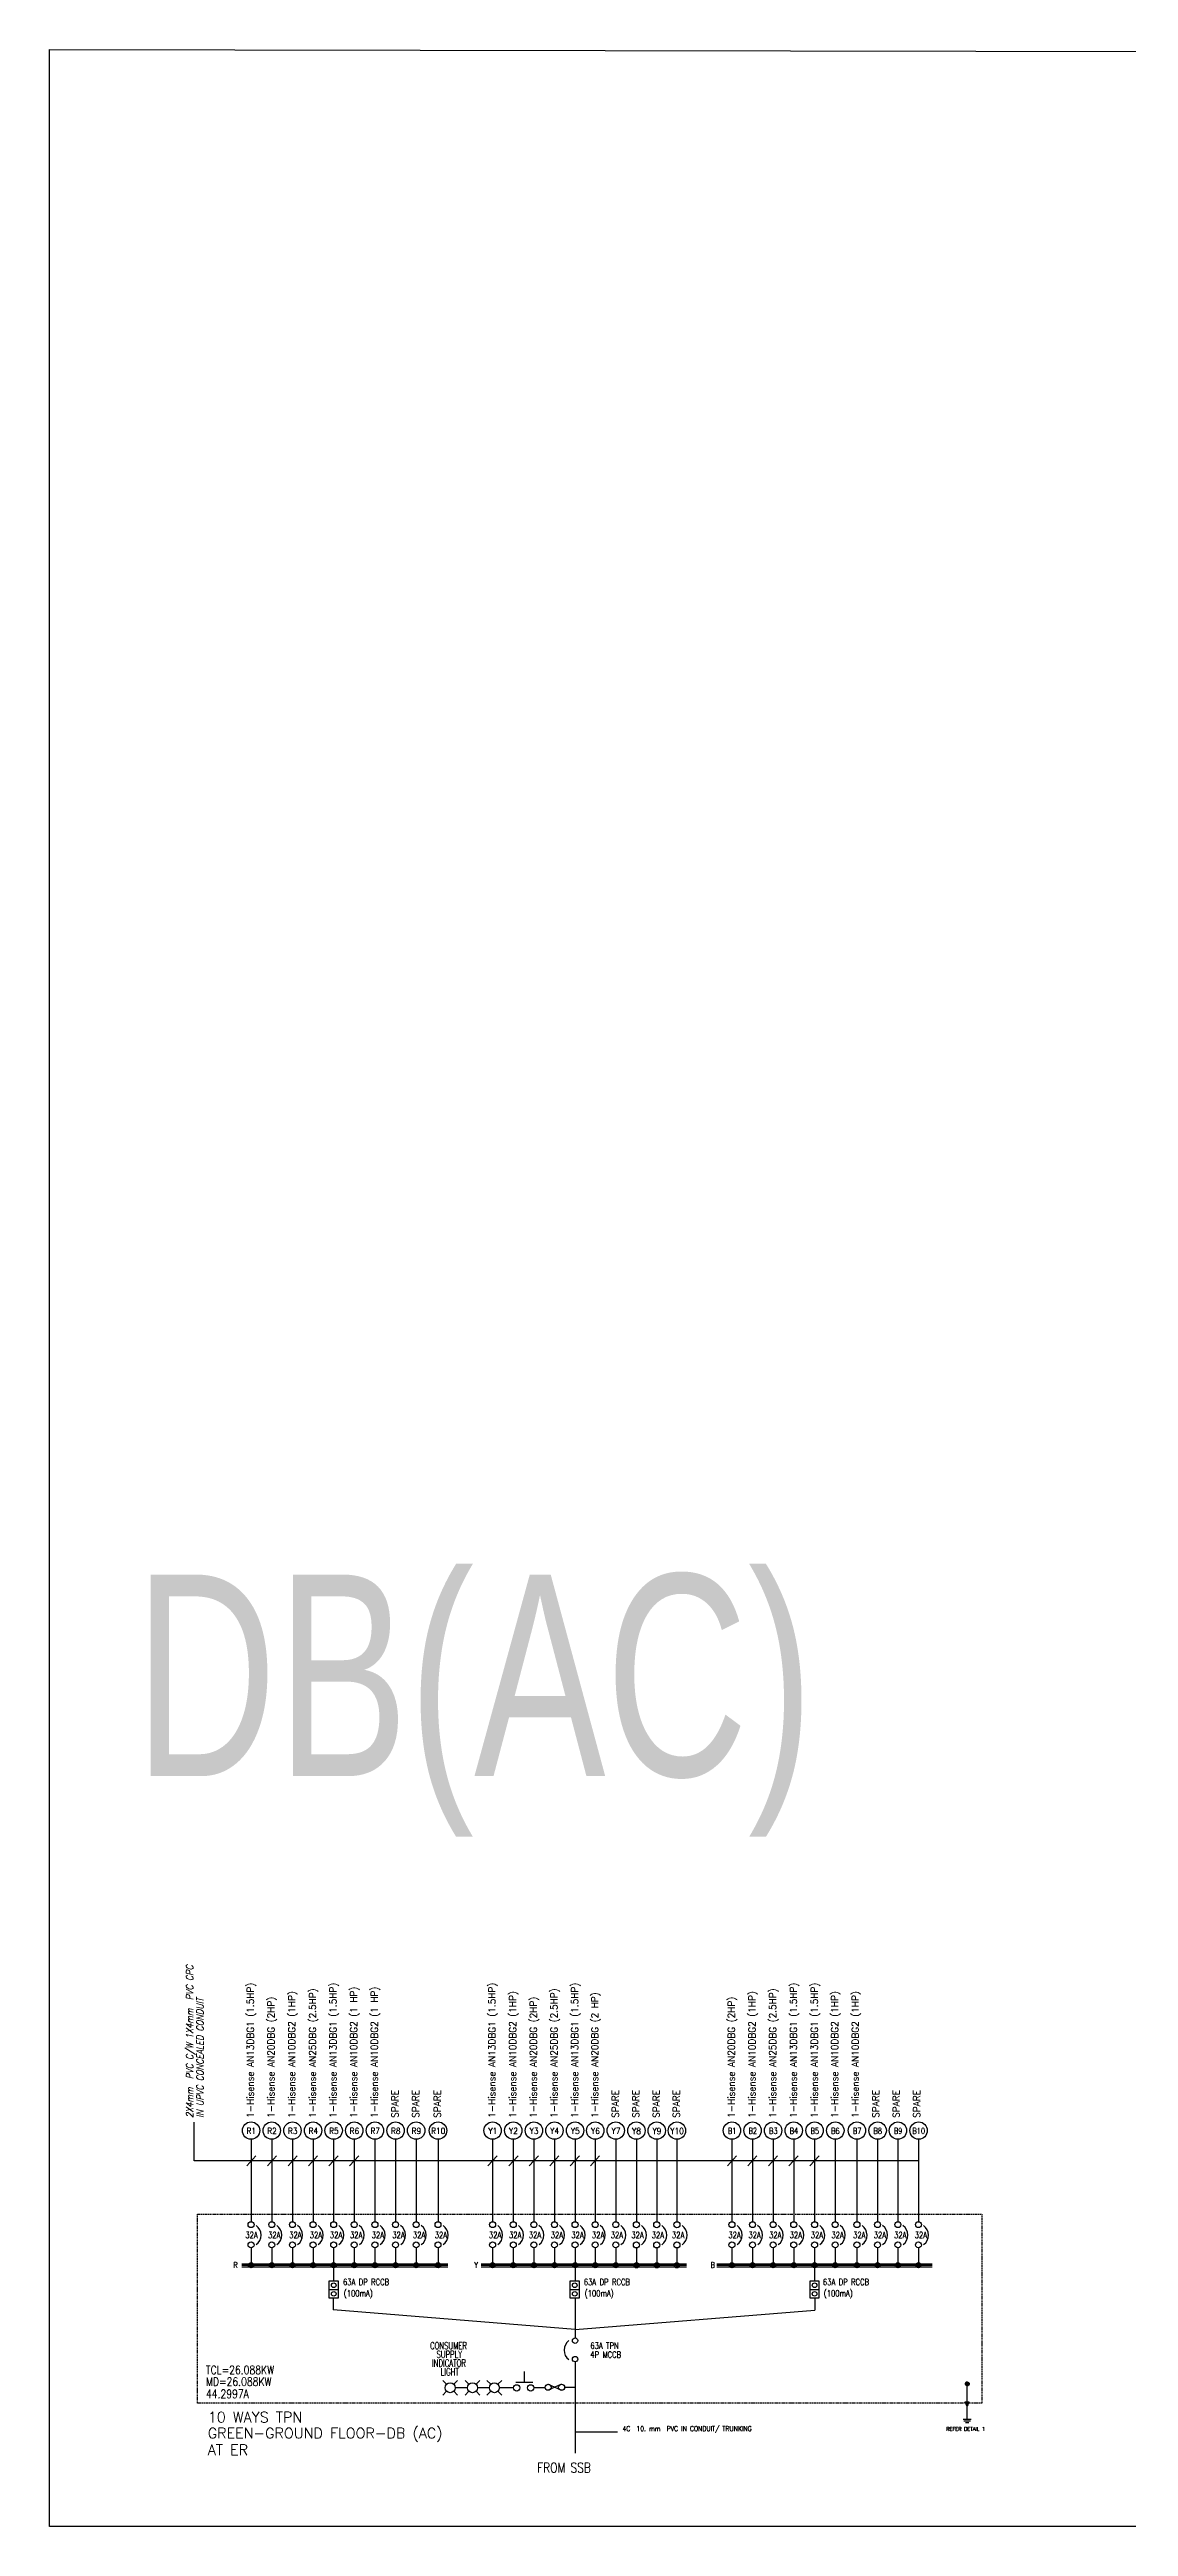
# Model space of a CAD drawing. Header units: inches. Extents: x 11139 to 944748, y -2121 to 162173.
# Drawn here: x 11139 to 80808, y -2121 to 157891 of the extents above; entities that cross this region are included whole.
import ezdxf
from ezdxf.enums import TextEntityAlignment as Align

# ---------------------------------------------------------------- set-up
doc = ezdxf.new("R2010")
doc.units = ezdxf.units.IN
doc.header["$MEASUREMENT"] = 0
doc.linetypes.add('HIDDEN', pattern=[0.375, 0.25, -0.125])
for name, color, linetype in [('$_KOD', 7, 'Continuous'), ('BANGUNAN', 4, 'Continuous'), ('LAMPU', 7, 'Continuous'), ('LYT', 7, 'Continuous')]:
    doc.layers.add(name, color=color, linetype=linetype)
doc.styles.add('ITALICC', font='ITALICC.SHX', dxfattribs={"width": 0.7})
doc.styles.add('ROMANC', font='ROMANC', dxfattribs={"width": 0.8, "height": 250})
doc.styles.add('ROMAND', font='ROMAND', dxfattribs={"width": 0.75, "height": 600})
doc.styles.add('ROMANS', font='romans.shx', dxfattribs={"width": 0.5, "height": 400})
doc.styles.add('SANSSERIF', font='SAS_____.pfb', dxfattribs={"width": 0.7, "height": 700})

msp = doc.modelspace()

# ---------------------------------------------------------------- linework, layer by layer
at = {"layer": '$_KOD', "color": 3, "linetype": 'Continuous'}
for p, q in [((20477, 21501, 0), (20477, 23992, 0)), ((67249, 21501, 0), (20477, 21501, 0)), ((24465, 21815, 0), (23872, 21173, 0)), ((25800, 21815, 0), (25206, 21173, 0)), ((27134, 21815, 0), (26541, 21173, 0)), ((28443, 21824, 0), (27850, 21182, 0)), ((29772, 21824, 0), (29179, 21182, 0)), ((31111, 21824, 0), (30518, 21182, 0)), ((40039, 21815, 0), (39446, 21173, 0)), ((41398, 21815, 0), (40805, 21173, 0)), ((42708, 21815, 0), (42115, 21173, 0)), ((44032, 21820, 0), (43439, 21178, 0)), ((45361, 21820, 0), (44768, 21178, 0)), ((46662, 21819, 0), (46069, 21177, 0)), ((55507, 21815, 0), (54914, 21173, 0)), ((56817, 21815, 0), (56224, 21173, 0)), ((58152, 21815, 0), (57558, 21173, 0)), ((59481, 21816, 0), (58887, 21174, 0)), ((60829, 21816, 0), (60236, 21174, 0))]:
    msp.add_line(p, q, dxfattribs=at)
at = {"color": 0}
for p, q in [((23999, 14823, 0), (23999, 14681, 0)), ((24033, 14870, 0), (24033, 14634, 0)), ((24067, 14895, 0), (24067, 14608, 0)), ((24100, 14910, 0), (24100, 14594, 0)), ((24134, 14917, 0), (24134, 14587, 0)), ((24167, 14917, 0), (24167, 14587, 0)), ((24201, 14909, 0), (24201, 14594, 0)), ((24234, 14894, 0), (24234, 14610, 0)), ((24268, 14868, 0), (24268, 14636, 0)), ((24301, 14818, 0), (24301, 14686, 0)), ((25338, 14823, 0), (25338, 14681, 0)), ((25372, 14870, 0), (25372, 14634, 0)), ((25405, 14895, 0), (25405, 14608, 0)), ((25439, 14910, 0), (25439, 14594, 0)), ((25472, 14917, 0), (25472, 14587, 0)), ((25506, 14917, 0), (25506, 14587, 0)), ((25539, 14909, 0), (25539, 14594, 0)), ((25573, 14894, 0), (25573, 14610, 0)), ((25606, 14868, 0), (25606, 14636, 0)), ((25640, 14818, 0), (25640, 14686, 0)), ((26677, 14823, 0), (26677, 14681, 0)), ((26710, 14870, 0), (26710, 14634, 0)), ((26744, 14895, 0), (26744, 14608, 0)), ((26777, 14910, 0), (26777, 14594, 0)), ((26811, 14917, 0), (26811, 14587, 0)), ((26845, 14917, 0), (26845, 14587, 0)), ((26878, 14909, 0), (26878, 14594, 0)), ((26912, 14894, 0), (26912, 14610, 0)), ((26945, 14868, 0), (26945, 14636, 0)), ((26979, 14818, 0), (26979, 14686, 0)), ((28006, 14823, 0), (28006, 14681, 0)), ((28040, 14870, 0), (28040, 14634, 0)), ((28073, 14895, 0), (28073, 14608, 0)), ((28107, 14910, 0), (28107, 14594, 0)), ((28140, 14917, 0), (28140, 14587, 0)), ((28174, 14917, 0), (28174, 14587, 0)), ((28207, 14909, 0), (28207, 14594, 0)), ((28241, 14894, 0), (28241, 14610, 0)), ((28274, 14868, 0), (28274, 14636, 0)), ((28308, 14818, 0), (28308, 14686, 0)), ((29402, 14895, 0), (29402, 14608, 0)), ((29436, 14910, 0), (29436, 14594, 0)), ((29469, 14917, 0), (29469, 14587, 0)), ((29503, 14917, 0), (29503, 14587, 0)), ((29536, 14909, 0), (29536, 14594, 0)), ((29570, 14894, 0), (29570, 14610, 0)), ((30664, 14823, 0), (30664, 14681, 0)), ((30698, 14870, 0), (30698, 14634, 0)), ((30731, 14895, 0), (30731, 14608, 0)), ((30765, 14910, 0), (30765, 14594, 0)), ((30798, 14917, 0), (30798, 14587, 0)), ((30832, 14917, 0), (30832, 14587, 0)), ((30865, 14909, 0), (30865, 14594, 0)), ((30899, 14894, 0), (30899, 14610, 0)), ((30933, 14868, 0), (30933, 14636, 0)), ((30966, 14818, 0), (30966, 14686, 0)), ((32070, 14895, 0), (32070, 14608, 0)), ((32104, 14910, 0), (32104, 14594, 0)), ((32137, 14917, 0), (32137, 14587, 0)), ((32171, 14917, 0), (32171, 14587, 0)), ((32204, 14909, 0), (32204, 14594, 0)), ((32238, 14894, 0), (32238, 14610, 0)), ((33399, 14895, 0), (33399, 14608, 0)), ((33433, 14910, 0), (33433, 14594, 0)), ((33466, 14917, 0), (33466, 14587, 0)), ((33500, 14917, 0), (33500, 14587, 0)), ((33533, 14909, 0), (33533, 14594, 0)), ((33567, 14894, 0), (33567, 14610, 0)), ((34730, 14895, 0), (34730, 14608, 0)), ((34764, 14910, 0), (34764, 14594, 0)), ((34797, 14917, 0), (34797, 14587, 0)), ((34831, 14917, 0), (34831, 14587, 0)), ((34864, 14909, 0), (34864, 14594, 0)), ((34898, 14894, 0), (34898, 14610, 0)), ((36140, 14895, 0), (36140, 14608, 0)), ((36174, 14910, 0), (36174, 14594, 0)), ((36207, 14917, 0), (36207, 14587, 0)), ((36241, 14917, 0), (36241, 14587, 0)), ((36274, 14909, 0), (36274, 14594, 0)), ((36308, 14894, 0), (36308, 14610, 0)), ((39598, 14823, 0), (39598, 14681, 0)), ((39632, 14870, 0), (39632, 14634, 0)), ((39665, 14895, 0), (39665, 14608, 0)), ((39699, 14910, 0), (39699, 14594, 0)), ((39732, 14917, 0), (39732, 14587, 0)), ((39766, 14917, 0), (39766, 14587, 0)), ((39799, 14909, 0), (39799, 14594, 0)), ((39833, 14894, 0), (39833, 14610, 0)), ((39866, 14868, 0), (39866, 14636, 0)), ((39900, 14818, 0), (39900, 14686, 0)), ((40937, 14823, 0), (40937, 14681, 0)), ((40970, 14870, 0), (40970, 14634, 0)), ((41004, 14895, 0), (41004, 14608, 0)), ((41037, 14910, 0), (41037, 14594, 0)), ((41071, 14917, 0), (41071, 14587, 0)), ((41104, 14917, 0), (41104, 14587, 0)), ((41138, 14909, 0), (41138, 14594, 0)), ((41171, 14894, 0), (41171, 14610, 0)), ((41205, 14868, 0), (41205, 14636, 0)), ((41239, 14818, 0), (41239, 14686, 0)), ((42266, 14823, 0), (42266, 14681, 0)), ((42300, 14870, 0), (42300, 14634, 0)), ((42333, 14895, 0), (42333, 14608, 0)), ((42367, 14910, 0), (42367, 14594, 0)), ((42400, 14917, 0), (42400, 14587, 0)), ((42434, 14917, 0), (42434, 14587, 0)), ((42467, 14909, 0), (42467, 14594, 0)), ((42501, 14894, 0), (42501, 14610, 0)), ((42532, 14863, 0), (42532, 14632, 0)), ((42565, 14813, 0), (42565, 14681, 0)), ((43633, 14823, 0), (43633, 14681, 0)), ((43666, 14870, 0), (43666, 14634, 0)), ((43696, 14910, 0), (43696, 14594, 0)), ((43700, 14895, 0), (43700, 14608, 0)), ((43729, 14917, 0), (43729, 14587, 0)), ((43763, 14917, 0), (43763, 14587, 0)), ((43796, 14909, 0), (43796, 14594, 0)), ((43830, 14894, 0), (43830, 14610, 0)), ((43863, 14868, 0), (43863, 14636, 0)), ((43897, 14818, 0), (43897, 14686, 0)), ((44924, 14823, 0), (44924, 14681, 0)), ((44924, 14823, 0), (44924, 14681, 0)), ((44958, 14870, 0), (44958, 14634, 0)), ((44958, 14870, 0), (44958, 14634, 0)), ((44991, 14895, 0), (44991, 14608, 0)), ((44991, 14895, 0), (44991, 14608, 0)), ((45025, 14910, 0), (45025, 14594, 0)), ((45025, 14910, 0), (45025, 14594, 0)), ((45058, 14917, 0), (45058, 14587, 0)), ((45058, 14917, 0), (45058, 14587, 0)), ((45092, 14917, 0), (45092, 14587, 0)), ((45092, 14917, 0), (45092, 14587, 0)), ((45125, 14909, 0), (45125, 14594, 0)), ((45125, 14909, 0), (45125, 14594, 0)), ((45159, 14894, 0), (45159, 14610, 0)), ((45159, 14894, 0), (45159, 14610, 0)), ((45192, 14868, 0), (45192, 14636, 0)), ((45192, 14868, 0), (45192, 14636, 0)), ((45226, 14818, 0), (45226, 14686, 0)), ((45226, 14818, 0), (45226, 14686, 0)), ((46225, 14823, 0), (46225, 14681, 0)), ((46258, 14870, 0), (46258, 14634, 0)), ((46292, 14895, 0), (46292, 14608, 0)), ((46325, 14910, 0), (46325, 14594, 0)), ((46359, 14917, 0), (46359, 14587, 0)), ((46392, 14917, 0), (46392, 14587, 0)), ((46426, 14909, 0), (46426, 14594, 0)), ((46459, 14894, 0), (46459, 14610, 0)), ((46493, 14868, 0), (46493, 14636, 0)), ((46526, 14818, 0), (46526, 14686, 0)), ((47621, 14895, 0), (47621, 14608, 0)), ((47654, 14910, 0), (47654, 14594, 0)), ((47688, 14917, 0), (47688, 14587, 0)), ((47722, 14917, 0), (47722, 14587, 0)), ((47755, 14909, 0), (47755, 14594, 0)), ((47789, 14894, 0), (47789, 14610, 0)), ((48950, 14891, 0), (48950, 14604, 0)), ((48984, 14906, 0), (48984, 14589, 0)), ((49017, 14912, 0), (49017, 14583, 0)), ((49051, 14912, 0), (49051, 14583, 0)), ((49084, 14905, 0), (49084, 14590, 0)), ((49118, 14890, 0), (49118, 14605, 0)), ((50265, 14891, 0), (50265, 14604, 0)), ((50299, 14906, 0), (50299, 14589, 0)), ((50332, 14912, 0), (50332, 14583, 0)), ((50366, 14912, 0), (50366, 14583, 0)), ((50399, 14905, 0), (50399, 14590, 0)), ((50433, 14890, 0), (50433, 14605, 0)), ((51571, 14891, 0), (51571, 14604, 0)), ((51604, 14906, 0), (51604, 14589, 0)), ((51638, 14912, 0), (51638, 14583, 0)), ((51671, 14912, 0), (51671, 14583, 0)), ((51705, 14905, 0), (51705, 14590, 0)), ((51738, 14890, 0), (51738, 14605, 0)), ((55056, 14823, 0), (55056, 14681, 0)), ((55090, 14870, 0), (55090, 14634, 0)), ((55123, 14895, 0), (55123, 14608, 0)), ((55157, 14910, 0), (55157, 14594, 0)), ((55190, 14917, 0), (55190, 14587, 0)), ((55224, 14917, 0), (55224, 14587, 0)), ((55257, 14909, 0), (55257, 14594, 0)), ((55291, 14894, 0), (55291, 14610, 0)), ((55324, 14868, 0), (55324, 14636, 0)), ((55358, 14818, 0), (55358, 14686, 0)), ((56385, 14823, 0), (56385, 14681, 0)), ((56419, 14870, 0), (56419, 14634, 0)), ((56452, 14895, 0), (56452, 14608, 0)), ((56486, 14910, 0), (56486, 14594, 0)), ((56519, 14917, 0), (56519, 14587, 0)), ((56553, 14917, 0), (56553, 14587, 0)), ((56586, 14909, 0), (56586, 14594, 0)), ((56620, 14894, 0), (56620, 14610, 0)), ((56653, 14868, 0), (56653, 14636, 0)), ((56687, 14818, 0), (56687, 14686, 0)), ((57714, 14823, 0), (57714, 14681, 0)), ((57748, 14870, 0), (57748, 14634, 0)), ((57781, 14895, 0), (57781, 14608, 0)), ((57815, 14910, 0), (57815, 14594, 0)), ((57848, 14917, 0), (57848, 14587, 0)), ((57882, 14917, 0), (57882, 14587, 0)), ((57915, 14909, 0), (57915, 14594, 0)), ((57949, 14894, 0), (57949, 14610, 0)), ((57983, 14868, 0), (57983, 14636, 0)), ((58016, 14818, 0), (58016, 14686, 0)), ((59044, 14823, 0), (59044, 14681, 0)), ((59077, 14870, 0), (59077, 14634, 0)), ((59111, 14895, 0), (59111, 14608, 0)), ((59144, 14910, 0), (59144, 14594, 0)), ((59178, 14917, 0), (59178, 14587, 0)), ((59211, 14917, 0), (59211, 14587, 0)), ((59245, 14909, 0), (59245, 14594, 0)), ((59278, 14894, 0), (59278, 14610, 0)), ((59312, 14868, 0), (59312, 14636, 0)), ((59345, 14818, 0), (59345, 14686, 0)), ((60392, 14823, 0), (60392, 14681, 0)), ((60393, 14823, 0), (60393, 14681, 0)), ((60425, 14870, 0), (60425, 14634, 0)), ((60427, 14870, 0), (60427, 14634, 0)), ((60459, 14895, 0), (60459, 14608, 0)), ((60460, 14895, 0), (60460, 14608, 0)), ((60492, 14910, 0), (60492, 14594, 0)), ((60494, 14910, 0), (60494, 14594, 0)), ((60526, 14917, 0), (60526, 14587, 0)), ((60527, 14917, 0), (60527, 14587, 0)), ((60559, 14917, 0), (60559, 14587, 0)), ((60561, 14917, 0), (60561, 14587, 0)), ((60593, 14909, 0), (60593, 14594, 0)), ((60594, 14909, 0), (60594, 14594, 0)), ((60626, 14894, 0), (60626, 14610, 0)), ((60628, 14894, 0), (60628, 14610, 0)), ((60660, 14868, 0), (60660, 14636, 0)), ((60661, 14868, 0), (60661, 14636, 0)), ((60693, 14818, 0), (60693, 14686, 0)), ((60695, 14818, 0), (60695, 14686, 0)), ((61721, 14823, 0), (61721, 14681, 0)), ((61754, 14870, 0), (61754, 14634, 0)), ((61788, 14895, 0), (61788, 14608, 0)), ((61822, 14910, 0), (61822, 14594, 0)), ((61855, 14917, 0), (61855, 14587, 0)), ((61889, 14917, 0), (61889, 14587, 0)), ((61922, 14909, 0), (61922, 14594, 0)), ((61956, 14894, 0), (61956, 14610, 0)), ((61989, 14868, 0), (61989, 14636, 0)), ((62023, 14818, 0), (62023, 14686, 0)), ((63159, 14870, 0), (63159, 14634, 0)), ((63193, 14895, 0), (63193, 14608, 0)), ((63226, 14910, 0), (63226, 14594, 0)), ((63260, 14917, 0), (63260, 14587, 0)), ((63293, 14917, 0), (63293, 14587, 0)), ((63327, 14909, 0), (63327, 14594, 0)), ((63360, 14894, 0), (63360, 14610, 0)), ((63394, 14868, 0), (63394, 14636, 0)), ((64488, 14870, 0), (64488, 14634, 0)), ((64522, 14895, 0), (64522, 14608, 0)), ((64555, 14910, 0), (64555, 14594, 0)), ((64589, 14917, 0), (64589, 14587, 0)), ((64623, 14917, 0), (64623, 14587, 0)), ((64656, 14909, 0), (64656, 14594, 0)), ((64690, 14894, 0), (64690, 14610, 0)), ((64723, 14868, 0), (64723, 14636, 0)), ((65804, 14870, 0), (65804, 14634, 0)), ((65838, 14895, 0), (65838, 14608, 0)), ((65871, 14910, 0), (65871, 14594, 0)), ((65905, 14917, 0), (65905, 14587, 0)), ((65938, 14917, 0), (65938, 14587, 0)), ((65972, 14909, 0), (65972, 14594, 0)), ((66005, 14894, 0), (66005, 14610, 0)), ((66039, 14868, 0), (66039, 14636, 0)), ((67133, 14870, 0), (67133, 14634, 0)), ((67167, 14895, 0), (67167, 14608, 0)), ((67200, 14910, 0), (67200, 14594, 0)), ((67234, 14917, 0), (67234, 14587, 0)), ((67267, 14917, 0), (67267, 14587, 0)), ((67301, 14909, 0), (67301, 14594, 0)), ((67334, 14894, 0), (67334, 14610, 0)), ((67368, 14868, 0), (67368, 14636, 0))]:
    msp.add_line(p, q, dxfattribs=at)
for p, q in [((36531, 7318, 0), (36782, 7067, 0)), ((36782, 6613, 0), (36531, 6362, 0)), ((37487, 7318, 0), (37236, 7067, 0)), ((37236, 6613, 0), (37487, 6362, 0)), ((38130, 6840, 0), (37330, 6840, 0)), ((37972, 7318, 0), (38224, 7067, 0)), ((38224, 6613, 0), (37972, 6362, 0)), ((38929, 7318, 0), (38677, 7067, 0)), ((38677, 6613, 0), (38929, 6362, 0)), ((39545, 6840, 0), (38771, 6840, 0)), ((39387, 7318, 0), (39639, 7067, 0)), ((39639, 6613, 0), (39387, 6362, 0)), ((40344, 7318, 0), (40092, 7067, 0)), ((40092, 6613, 0), (40344, 6362, 0)), ((41104, 6840, 0), (40186, 6840, 0)), ((44207, 7063, 0), (43337, 6676, 0)), ((43337, 7063, 0), (44207, 6676, 0)), ((44378, 6869, 0), (45074, 6869, 0))]:
    msp.add_line(p, q)
at = {"linetype": 'Continuous'}
for p, q in [((42345, 7186, 0), (41254, 7186, 0)), ((41801, 7176, 0), (41801, 7900, 0)), ((43146, 6840, 0), (42391, 6840, 0))]:
    msp.add_line(p, q, dxfattribs=at)
msp.add_lwpolyline([(11139, 157891), (298259, 157373), (298259, -2121), (11139, -2121)], close=True)
for centre, major_axis, start_param, end_param in [((37009, 6840, 0), (-321, 0), 3.1424559, 9.4256412), ((38451, 6840, 0), (-321, 0), 3.1424559, 9.4256412), ((39865, 6840, 0), (-321, 0), 3.1422575, 9.4254428), ((41308, 6831, 0), (204, 0), -0.0009439, 6.2822414), ((42209, 6831, 0), (204, 0), -0.0009439, 6.2822414), ((43337, 6869, 0), (193, 0), -0.0012949, 6.2818904), ((44207, 6869, 0), (193, 0), -0.0023656, 6.2808197)]:
    msp.add_ellipse(centre, major_axis=major_axis, ratio=1, start_param=start_param, end_param=end_param)
at = {"layer": 'BANGUNAN', "color": 255, "linetype": 'Continuous'}
for p, q in [((24149, 22893, 0), (24149, 17569, 0)), ((25488, 22893, 0), (25488, 17569, 0)), ((26826, 22893, 0), (26826, 17569, 0)), ((28156, 22893, 0), (28156, 17569, 0)), ((29485, 22893, 0), (29485, 17569, 0)), ((30814, 22893, 0), (30814, 17569, 0)), ((32153, 22893, 0), (32153, 17569, 0)), ((33482, 22893, 0), (33482, 17569, 0)), ((34813, 22893, 0), (34813, 17569, 0)), ((36223, 22893, 0), (36223, 17569, 0)), ((39748, 22893, 0), (39748, 17569, 0)), ((41086, 22893, 0), (41086, 17569, 0)), ((42416, 22893, 0), (42416, 17569, 0)), ((43745, 22893, 0), (43745, 17569, 0)), ((45074, 22893, 0), (45074, 17569, 0)), ((46374, 22893, 0), (46374, 17569, 0)), ((47703, 22893, 0), (47705, 17569, 0)), ((49033, 22888, 0), (49035, 17564, 0)), ((50347, 22888, 0), (50350, 17564, 0)), ((51653, 22888, 0), (51655, 17564, 0)), ((55206, 22893, 0), (55206, 17569, 0)), ((56535, 22893, 0), (56535, 17569, 0)), ((57864, 22893, 0), (57864, 17569, 0)), ((59193, 22893, 0), (59193, 17569, 0)), ((60541, 22893, 0), (60541, 17569, 0)), ((61870, 22893, 0), (61870, 17569, 0)), ((63275, 22893, 0), (63275, 17569, 0)), ((64604, 22893, 0), (64604, 17569, 0)), ((65920, 22893, 0), (65920, 17569, 0)), ((67249, 22893, 0), (67249, 17569, 0)), ((23552, 14846, 0), (36867, 14846, 0)), ((23552, 14752, 0), (36867, 14752, 0)), ((23552, 14658, 0), (36867, 14658, 0)), ((24149, 15875, 0), (24149, 14752, 0)), ((25488, 15875, 0), (25488, 14752, 0)), ((26827, 15875, 0), (26827, 14752, 0)), ((28156, 15875, 0), (28156, 14752, 0)), ((29485, 15875, 0), (29485, 14752, 0)), ((30814, 15875, 0), (30814, 14752, 0)), ((32153, 15875, 0), (32153, 14752, 0)), ((33482, 15875, 0), (33482, 14752, 0)), ((34813, 15875, 0), (34813, 14752, 0)), ((36223, 15875, 0), (36223, 14752, 0)), ((39016, 14846, 0), (52264, 14846, 0)), ((39016, 14752, 0), (52271, 14752, 0)), ((39016, 14658, 0), (52278, 14658, 0)), ((39748, 15875, 0), (39748, 14752, 0)), ((41087, 15875, 0), (41087, 14752, 0)), ((42416, 15875, 0), (42416, 14752, 0)), ((43745, 15875, 0), (43745, 14752, 0)), ((45074, 15875, 0), (45074, 14752, 0)), ((46375, 15875, 0), (46375, 14752, 0)), ((47704, 15875, 0), (47704, 14752, 0)), ((49033, 15871, 0), (49033, 14747, 0)), ((50348, 15871, 0), (50348, 14747, 0)), ((51653, 15871, 0), (51653, 14747, 0)), ((54220, 14846, 0), (68133, 14846, 0)), ((54220, 14752, 0), (68133, 14752, 0)), ((54220, 14658, 0), (68133, 14658, 0)), ((55206, 15875, 0), (55206, 14752, 0)), ((56535, 15875, 0), (56535, 14752, 0)), ((57864, 15875, 0), (57864, 14752, 0)), ((59193, 15875, 0), (59193, 14752, 0)), ((60542, 15875, 0), (60542, 14752, 0)), ((61871, 15875, 0), (61871, 14752, 0)), ((63276, 15875, 0), (63276, 14752, 0)), ((64605, 15875, 0), (64605, 14752, 0)), ((65920, 15875, 0), (65920, 14752, 0)), ((67249, 15875, 0), (67249, 14752, 0)), ((70399, 5627, 0), (70275, 5932, 0)), ((70399, 5627, 0), (70523, 5932, 0))]:
    msp.add_line(p, q, dxfattribs=at)
at = {"layer": 'BANGUNAN', "color": 255}
for p, q in [((29484, 14752, 0), (29484, 13744, 0)), ((45074, 14752, 0), (45074, 13744, 0)), ((60543, 14752, 0), (60543, 13744, 0)), ((29205, 12618, 0), (29205, 13744, 0)), ((29205, 13744, 0), (29767, 13744, 0)), ((29205, 13181, 0), (29767, 13181, 0)), ((29767, 13744, 0), (29767, 12618, 0)), ((44768, 13744, 0), (45331, 13744, 0)), ((44768, 12618, 0), (44768, 13744, 0)), ((44768, 13181, 0), (45331, 13181, 0)), ((45331, 13744, 0), (45331, 12618, 0)), ((60260, 13744, 0), (60823, 13744, 0)), ((60260, 12618, 0), (60260, 13744, 0)), ((60260, 13181, 0), (60823, 13181, 0)), ((60823, 13744, 0), (60823, 12618, 0)), ((29767, 12618, 0), (29205, 12618, 0)), ((29455, 12618, 0), (29455, 11874, 0)), ((45074, 10612, 0), (29455, 11874, 0)), ((45331, 12618, 0), (44768, 12618, 0)), ((45074, 12618, 0), (45074, 10059, 0)), ((45074, 10612, 0), (60549, 11858, 0)), ((60823, 12618, 0), (60260, 12618, 0)), ((60549, 12609, 0), (60549, 11858, 0)), ((45074, 8513, 0), (45074, 2620, 0)), ((70276, 7091, 0), (70403, 7218, 0)), ((70277, 7111, 0), (70383, 7217, 0)), ((70278, 7074, 0), (70420, 7216, 0)), ((70282, 7059, 0), (70435, 7212, 0)), ((70283, 7135, 0), (70359, 7211, 0)), ((70287, 7046, 0), (70448, 7207, 0)), ((70293, 7033, 0), (70461, 7201, 0)), ((70300, 7022, 0), (70472, 7194, 0)), ((70309, 7012, 0), (70482, 7185, 0)), ((70318, 7003, 0), (70491, 7176, 0)), ((70328, 6994, 0), (70500, 7166, 0)), ((70340, 6987, 0), (70507, 7154, 0)), ((70352, 6981, 0), (70513, 7142, 0)), ((70366, 6976, 0), (70518, 7128, 0)), ((70382, 6973, 0), (70521, 7112, 0)), ((70399, 4814, 0), (70399, 7095, 0)), ((70399, 6972, 0), (70522, 7095, 0)), ((70419, 6974, 0), (70520, 7075, 0)), ((70445, 6981, 0), (70513, 7049, 0)), ((70136, 4814, 0), (70662, 4814, 0)), ((70275, 5932, 0), (70523, 5932, 0)), ((70279, 5922, 0), (70289, 5932, 0)), ((70285, 5909, 0), (70308, 5932, 0)), ((70290, 5896, 0), (70326, 5932, 0)), ((70296, 5882, 0), (70345, 5932, 0)), ((70301, 5869, 0), (70363, 5932, 0)), ((70306, 5856, 0), (70382, 5932, 0)), ((70312, 5843, 0), (70401, 5932, 0)), ((70317, 5829, 0), (70419, 5932, 0)), ((70322, 5816, 0), (70438, 5932, 0)), ((70328, 5803, 0), (70457, 5932, 0)), ((70333, 5790, 0), (70475, 5932, 0)), ((70339, 5776, 0), (70494, 5932, 0)), ((70344, 5763, 0), (70512, 5932, 0)), ((70349, 5750, 0), (70517, 5918, 0)), ((70355, 5737, 0), (70505, 5887, 0)), ((70360, 5724, 0), (70492, 5855, 0)), ((70365, 5710, 0), (70479, 5824, 0)), ((70371, 5697, 0), (70466, 5793, 0)), ((70376, 5684, 0), (70454, 5761, 0)), ((70382, 5671, 0), (70441, 5730, 0)), ((70387, 5657, 0), (70428, 5699, 0)), ((70392, 5644, 0), (70415, 5667, 0)), ((70398, 5631, 0), (70403, 5636, 0)), ((70189, 4709, 0), (70610, 4709, 0)), ((70294, 4604, 0), (70504, 4604, 0))]:
    msp.add_line(p, q, dxfattribs=at)
at = {"layer": 'BANGUNAN', "color": 4, "linetype": 'HIDDEN', "ltscale": 300, "elevation": 0}
msp.add_lwpolyline([(20696, 18061), (71350, 18061), (71350, 5837), (20696, 5837)], close=True, dxfattribs=at)
at = {"layer": 'BANGUNAN', "color": 255, "linetype": 'Continuous'}
for centre, radius in [((24149, 23453, 0), 561), ((25488, 23453, 0), 561), ((26826, 23453, 0), 561), ((28156, 23453, 0), 561), ((29485, 23453, 0), 561), ((30814, 23453, 0), 561), ((32153, 23453, 0), 561), ((33482, 23453, 0), 561), ((34813, 23453, 0), 561), ((36223, 23453, 0), 561), ((39748, 23453, 0), 561), ((41086, 23453, 0), 561), ((42416, 23453, 0), 561), ((43745, 23453, 0), 561), ((45074, 23453, 0), 561), ((46374, 23453, 0), 561), ((47703, 23453, 0), 561), ((49033, 23449, 0), 561), ((50347, 23449, 0), 561), ((51653, 23449, 0), 561), ((55206, 23453, 0), 561), ((56535, 23453, 0), 561), ((57864, 23453, 0), 561), ((59193, 23453, 0), 561), ((60541, 23453, 0), 561), ((61880, 23453, 0), 561), ((63275, 23453, 0), 561), ((64614, 23453, 0), 561), ((65920, 23453, 0), 561), ((67259, 23453, 0), 561), ((24149, 17375, 0), 193), ((24149, 16069, 0), 193), ((25488, 17375, 0), 193), ((25488, 16069, 0), 193), ((26826, 17375, 0), 193), ((26827, 16069, 0), 193), ((28156, 17375, 0), 193), ((28156, 16069, 0), 193), ((29485, 17375, 0), 193), ((29485, 16069, 0), 193), ((30814, 17375, 0), 193), ((30814, 16069, 0), 193), ((32153, 17375, 0), 193), ((32153, 16069, 0), 193), ((33482, 17375, 0), 193), ((33482, 16069, 0), 193), ((34813, 17375, 0), 193), ((34813, 16069, 0), 193), ((36223, 17375, 0), 193), ((36223, 16069, 0), 193), ((39748, 17375, 0), 193), ((39748, 16069, 0), 193), ((41086, 17375, 0), 193), ((41087, 16069, 0), 193), ((42416, 17375, 0), 193), ((42416, 16069, 0), 193), ((43745, 17375, 0), 193), ((43745, 16069, 0), 193), ((45074, 17375, 0), 193), ((45074, 16069, 0), 193), ((46374, 17375, 0), 193), ((46375, 16069, 0), 193), ((47703, 17375, 0), 193), ((47704, 16069, 0), 193), ((49033, 17371, 0), 193), ((49033, 16064, 0), 193), ((50347, 17371, 0), 193), ((50348, 16064, 0), 193), ((51653, 17371, 0), 193), ((51653, 16064, 0), 193), ((55206, 17375, 0), 193), ((55206, 16069, 0), 193), ((56535, 17375, 0), 193), ((56535, 16069, 0), 193), ((57864, 17375, 0), 193), ((57864, 16069, 0), 193), ((59193, 17375, 0), 193), ((59193, 16069, 0), 193), ((60541, 17375, 0), 193), ((60542, 16069, 0), 193), ((61870, 17375, 0), 193), ((61871, 16069, 0), 193), ((63275, 17375, 0), 193), ((63276, 16069, 0), 193), ((64604, 17375, 0), 193), ((64605, 16069, 0), 193), ((65920, 17375, 0), 193), ((65920, 16069, 0), 193), ((67249, 17375, 0), 193), ((67249, 16069, 0), 193), ((24149, 14752, 0), 166), ((25488, 14752, 0), 166), ((26827, 14752, 0), 166), ((28156, 14752, 0), 166), ((29485, 14752, 0), 166), ((30814, 14752, 0), 166), ((32153, 14752, 0), 166), ((33482, 14752, 0), 166), ((34813, 14752, 0), 166), ((36223, 14752, 0), 166), ((39748, 14752, 0), 166), ((41087, 14752, 0), 166), ((42416, 14752, 0), 166), ((43745, 14752, 0), 166), ((45074, 14752, 0), 166), ((45074, 14752, 0), 166), ((46375, 14752, 0), 166), ((47704, 14752, 0), 166), ((49033, 14747, 0), 166), ((50348, 14747, 0), 166), ((51653, 14747, 0), 166), ((55206, 14752, 0), 166), ((56535, 14752, 0), 166), ((57864, 14752, 0), 166), ((59193, 14752, 0), 166), ((60542, 14752, 0), 166), ((60543, 14752, 0), 166), ((61871, 14752, 0), 166), ((63276, 14752, 0), 166), ((64605, 14752, 0), 166), ((65920, 14752, 0), 166), ((67249, 14752, 0), 166), ((29488, 13459, 0), 150), ((29488, 12906, 0), 150), ((45051, 13459, 0), 150), ((45051, 12906, 0), 150), ((60543, 13459, 0), 150), ((60543, 12906, 0), 150), ((45074, 9883, 0), 176), ((45074, 8689, 0), 176), ((70399, 7095, 0), 123)]:
    msp.add_circle(centre, radius, dxfattribs=at)
for centre, start, end in [((24047, 16700, 0), 305.15395, 55.05102), ((25386, 16700, 0), 305.15395, 55.05102), ((26725, 16700, 0), 305.15395, 55.05102), ((28054, 16700, 0), 305.15395, 55.05102), ((29383, 16700, 0), 305.15395, 55.05102), ((30712, 16700, 0), 305.15395, 55.05102), ((32051, 16700, 0), 305.15395, 55.05102), ((33380, 16700, 0), 305.15395, 55.05102), ((34711, 16700, 0), 305.15395, 55.05102), ((36121, 16700, 0), 305.15395, 55.05102), ((39646, 16700, 0), 305.15395, 55.05102), ((40985, 16700, 0), 305.15395, 55.05102), ((42314, 16700, 0), 305.15395, 55.05102), ((43643, 16700, 0), 305.15395, 55.05102), ((44972, 16700, 0), 305.15395, 55.05102), ((46273, 16700, 0), 305.15395, 55.05102), ((47602, 16700, 0), 305.15395, 55.05102), ((48931, 16695, 0), 305.15395, 55.05102), ((50246, 16695, 0), 305.15395, 55.05102), ((51551, 16695, 0), 305.15395, 55.05102), ((55104, 16700, 0), 305.15395, 55.05102), ((56433, 16700, 0), 305.15395, 55.05102), ((57762, 16700, 0), 305.15395, 55.05102), ((59091, 16700, 0), 305.15395, 55.05102), ((60440, 16700, 0), 305.15395, 55.05102), ((61769, 16700, 0), 305.15395, 55.05102), ((63174, 16700, 0), 305.15395, 55.05102), ((64503, 16700, 0), 305.15395, 55.05102), ((65818, 16700, 0), 305.15395, 55.05102), ((67148, 16700, 0), 305.15395, 55.05102), ((45113, 9271, 0), 124.94898, 234.84605)]:
    msp.add_arc(centre, 752, start, end, dxfattribs=at)
at = {"layer": 'LAMPU', "linetype": 'Continuous'}
msp.add_line((45074, 3998, 0), (47822, 3998, 0), dxfattribs=at)

# ---------------------------------------------------------------- texts
at = {"style": 'ROMANS', "width": 0.7}
for s, p in [('CONSUMER', (35712, 9327, 0)), ('INDICATOR ', (35839, 8199, 0)), ('SUPPLY', (36125, 8762, 0)), ('LIGHT', (36400, 7634, 0))]:
    msp.add_text(s, height=464.3, dxfattribs=at).set_placement(p)
at = {"color": 7, "style": 'ROMAND'}
msp.add_text('REFER DETAIL 1', height=234.74, dxfattribs=at).set_placement((69045, 4063, 0))
at = {"layer": 'BANGUNAN', "color": 255, "linetype": 'Continuous'}
for s, height, style, width, p in [('2X4mm  PVC C/W 1X4mm  PVC CPC', 450, 'ITALICC', 0.85, (20406, 24277, 0)), ('IN UPVC CONCEALED CONDUIT', 450, 'ITALICC', 0.85, (21088, 24277, 0)), ('1-Hisense AN13DBG1 (1.5HP)', 445.5, 'ROMANC', 0.95, (24327, 24277, 0)), ('1-Hisense AN20DBG (2HP)', 445.5, 'ROMANC', 0.95, (25665, 24277, 0)), ('1-Hisense AN10DBG2 (1HP)', 445.5, 'ROMANC', 0.95, (27004, 24277, 0)), ('1-Hisense AN25DBG (2.5HP)', 445.5, 'ROMANC', 0.95, (28343, 24277, 0)), ('1-Hisense AN13DBG1 (1.5HP)', 445.5, 'ROMANC', 0.95, (29672, 24277, 0)), ('1-Hisense AN10DBG2 (1 HP)', 445.5, 'ROMANC', 0.95, (31001, 24277, 0)), ('1-Hisense AN10DBG2 (1 HP)', 445.5, 'ROMANC', 0.95, (32340, 24277, 0)), ('1-Hisense AN13DBG1 (1.5HP)', 445.5, 'ROMANC', 0.95, (39925, 24277, 0)), ('1-Hisense AN10DBG2 (1HP)', 445.5, 'ROMANC', 0.95, (41264, 24277, 0)), ('1-Hisense AN20DBG (2HP)', 445.5, 'ROMANC', 0.95, (42603, 24277, 0)), ('1-Hisense AN25DBG (2.5HP)', 445.5, 'ROMANC', 0.95, (43941, 24277, 0)), ('1-Hisense AN13DBG1 (1.5HP)', 445.5, 'ROMANC', 0.95, (45270, 24277, 0)), ('1-Hisense AN20DBG (2 HP)', 445.5, 'ROMANC', 0.95, (46571, 24277, 0)), ('1-Hisense AN20DBG (2HP)', 445.5, 'ROMANC', 0.95, (55383, 24277, 0)), ('1-Hisense AN10DBG2 (1HP)', 445.5, 'ROMANC', 0.95, (56722, 24277, 0)), ('1-Hisense AN25DBG (2.5HP)', 445.5, 'ROMANC', 0.95, (58061, 24277, 0)), ('1-Hisense AN13DBG1 (1.5HP)', 445.5, 'ROMANC', 0.95, (59399, 24277, 0)), ('1-Hisense AN13DBG1 (1.5HP)', 445.5, 'ROMANC', 0.95, (60748, 24277, 0)), ('1-Hisense AN10DBG2 (1HP)', 445.5, 'ROMANC', 0.95, (62058, 24277, 0)), ('1-Hisense AN10DBG2 (1HP)', 445.5, 'ROMANC', 0.95, (63387, 24277, 0)), ('SPARE', 445.5, 'ROMANC', 0.95, (33669, 24277, 0)), ('SPARE', 445.5, 'ROMANC', 0.95, (35000, 24277, 0)), ('SPARE', 445.5, 'ROMANC', 0.95, (36410, 24277, 0)), ('SPARE', 445.5, 'ROMANC', 0.95, (47890, 24277, 0)), ('SPARE', 445.5, 'ROMANC', 0.95, (49220, 24277, 0)), ('SPARE', 445.5, 'ROMANC', 0.95, (50535, 24277, 0)), ('SPARE', 445.5, 'ROMANC', 0.95, (51840, 24277, 0)), ('SPARE', 445.5, 'ROMANC', 0.95, (64716, 24277, 0)), ('SPARE', 445.5, 'ROMANC', 0.95, (66031, 24277, 0)), ('SPARE', 445.5, 'ROMANC', 0.95, (67361, 24277, 0))]:
    msp.add_text(s, height=height, rotation=90, dxfattribs=dict(at, style=style, width=width)).set_placement(p)
at = {"layer": 'BANGUNAN', "color": 255, "linetype": 'Continuous', "style": 'ROMANS'}
for s, width, p in [('R1', 0.9, (24163, 23236, 0)), ('R2', 0.9, (25502, 23236, 0)), ('R3', 0.9, (26841, 23236, 0)), ('R4', 0.9, (28170, 23236, 0)), ('R5', 0.9, (29499, 23236, 0)), ('R6', 0.9, (30828, 23236, 0)), ('R7', 0.9, (32167, 23236, 0)), ('R8', 0.9, (33496, 23236, 0)), ('R9', 0.9, (34827, 23236, 0)), ('R10', 0.9, (36237, 23236, 0)), ('Y1', 0.9, (39762, 23236, 0)), ('Y2', 0.9, (41096, 23236, 0)), ('Y3', 0.9, (42425, 23236, 0)), ('Y4', 0.9, (43754, 23236, 0)), ('Y5', 0.9, (45088, 23236, 0)), ('Y6', 0.9, (46389, 23236, 0)), ('Y7', 0.9, (47713, 23236, 0)), ('Y8', 0.9, (49042, 23232, 0)), ('Y9', 0.9, (50357, 23232, 0)), ('Y10', 0.9, (51662, 23232, 0)), ('B1', 0.8, (55220, 23236, 0)), ('B2', 0.8, (56549, 23236, 0)), ('B3', 0.8, (57878, 23236, 0)), ('B4', 0.8, (59207, 23236, 0)), ('B5', 0.8, (60556, 23236, 0)), ('B6', 0.8, (61885, 23236, 0)), ('B7', 0.8, (63290, 23236, 0)), ('B8', 0.8, (64619, 23236, 0)), ('B9', 0.8, (65934, 23236, 0)), ('B10', 0.8, (67263, 23236, 0))]:
    msp.add_text(s, height=390.9, dxfattribs=dict(at, width=width)).set_placement(p, align=Align.CENTER)
at = {"layer": 'BANGUNAN', "color": 255, "linetype": 'Continuous', "width": 0.8}
for s, height, style, p in [('32A', 402.1, 'ROMANS', (23782, 16508, 0)), ('32A', 402.1, 'ROMANS', (25249, 16508, 0)), ('32A', 402.1, 'ROMANS', (26614, 16508, 0)), ('32A', 402.1, 'ROMANS', (27944, 16508, 0)), ('32A', 402.1, 'ROMANS', (29241, 16508, 0)), ('32A', 402.1, 'ROMANS', (30537, 16508, 0)), ('32A', 402.1, 'ROMANS', (31940, 16508, 0)), ('32A', 402.1, 'ROMANS', (33270, 16508, 0)), ('32A', 402.1, 'ROMANS', (34602, 16508, 0)), ('32A', 402.1, 'ROMANS', (36011, 16508, 0)), ('32A', 402.1, 'ROMANS', (39509, 16508, 0)), ('32A', 402.1, 'ROMANS', (40806, 16508, 0)), ('32A', 402.1, 'ROMANS', (42090, 16508, 0)), ('32A', 402.1, 'ROMANS', (43501, 16508, 0)), ('32A', 402.1, 'ROMANS', (44831, 16508, 0)), ('32A', 402.1, 'ROMANS', (46162, 16508, 0)), ('32A', 402.1, 'ROMANS', (47378, 16508, 0)), ('32A', 402.1, 'ROMANS', (48707, 16503, 0)), ('32A', 402.1, 'ROMANS', (50022, 16503, 0)), ('32A', 402.1, 'ROMANS', (51328, 16503, 0)), ('32A', 402.1, 'ROMANS', (54973, 16508, 0)), ('32A', 402.1, 'ROMANS', (56269, 16508, 0)), ('32A', 402.1, 'ROMANS', (57600, 16508, 0)), ('32A', 402.1, 'ROMANS', (58930, 16508, 0)), ('32A', 402.1, 'ROMANS', (60295, 16508, 0)), ('32A', 402.1, 'ROMANS', (61626, 16508, 0)), ('32A', 402.1, 'ROMANS', (63029, 16508, 0)), ('32A', 402.1, 'ROMANS', (64360, 16508, 0)), ('32A', 402.1, 'ROMANS', (65674, 16508, 0)), ('32A', 402.1, 'ROMANS', (67004, 16508, 0)), ('R', 355, 'ROMAND', (23008, 14596, 0)), ('Y', 355, 'ROMAND', (38576, 14596, 0)), ('B', 355, 'ROMAND', (53822, 14596, 0)), ('63A DP RCCB', 402.1, 'ROMANS', (30085, 13469, 0)), ('(100mA)', 402.1, 'ROMANS', (30139, 12742, 0)), ('63A DP RCCB', 402.1, 'ROMANS', (45640, 13469, 0)), ('(100mA)', 402.1, 'ROMANS', (45695, 12742, 0)), ('63A DP RCCB', 402.1, 'ROMANS', (61079, 13469, 0)), ('(100mA)', 402.1, 'ROMANS', (61134, 12742, 0)), ('63A TPN', 402.1, 'ROMANS', (46059, 9352, 0)), ('TCL=26.088KW', 546.75, 'ROMANS', (21238, 7716, 0)), ('4P MCCB', 402.1, 'ROMANS', (46059, 8782, 0)), ('44.2997A', 546.8, 'ROMANS', (21238, 6172, 0)), ('MD=26.088KW', 546.75, 'ROMANS', (21238, 6962, 0)), ('FROM SSB', 625.5, 'ROMANS', (42623, 1364, 0))]:
    msp.add_text(s, height=height, dxfattribs=dict(at, style=style)).set_placement(p)
at = {"layer": 'BANGUNAN', "color": 255, "linetype": 'Continuous', "style": 'ROMANC'}
for s, p in [('10 WAYS TPN ', (21356, 4602, 0)), ('GREEN-GROUND FLOOR-DB (AC) ', (21356, 3573, 0)), ('AT ER', (21356, 2495, 0))]:
    msp.add_text(s, height=675, dxfattribs=at).set_placement(p)
at = {"layer": 'LAMPU', "color": 7, "lineweight": 100, "ltscale": 5, "style": 'SANSSERIF', "width": 0.7}
msp.add_text('DB(AC)', height=13024.5, dxfattribs=at).set_placement((16619, 46351))
at = {"layer": 'LYT', "color": 7, "linetype": 'Continuous', "style": 'ROMAND', "width": 0.8}
msp.add_text('4C  10. mm  PVC IN CONDUIT/ TRUNKING', height=324, dxfattribs=at).set_placement((48136, 4037, 0))

doc.saveas('drawing.dxf')
